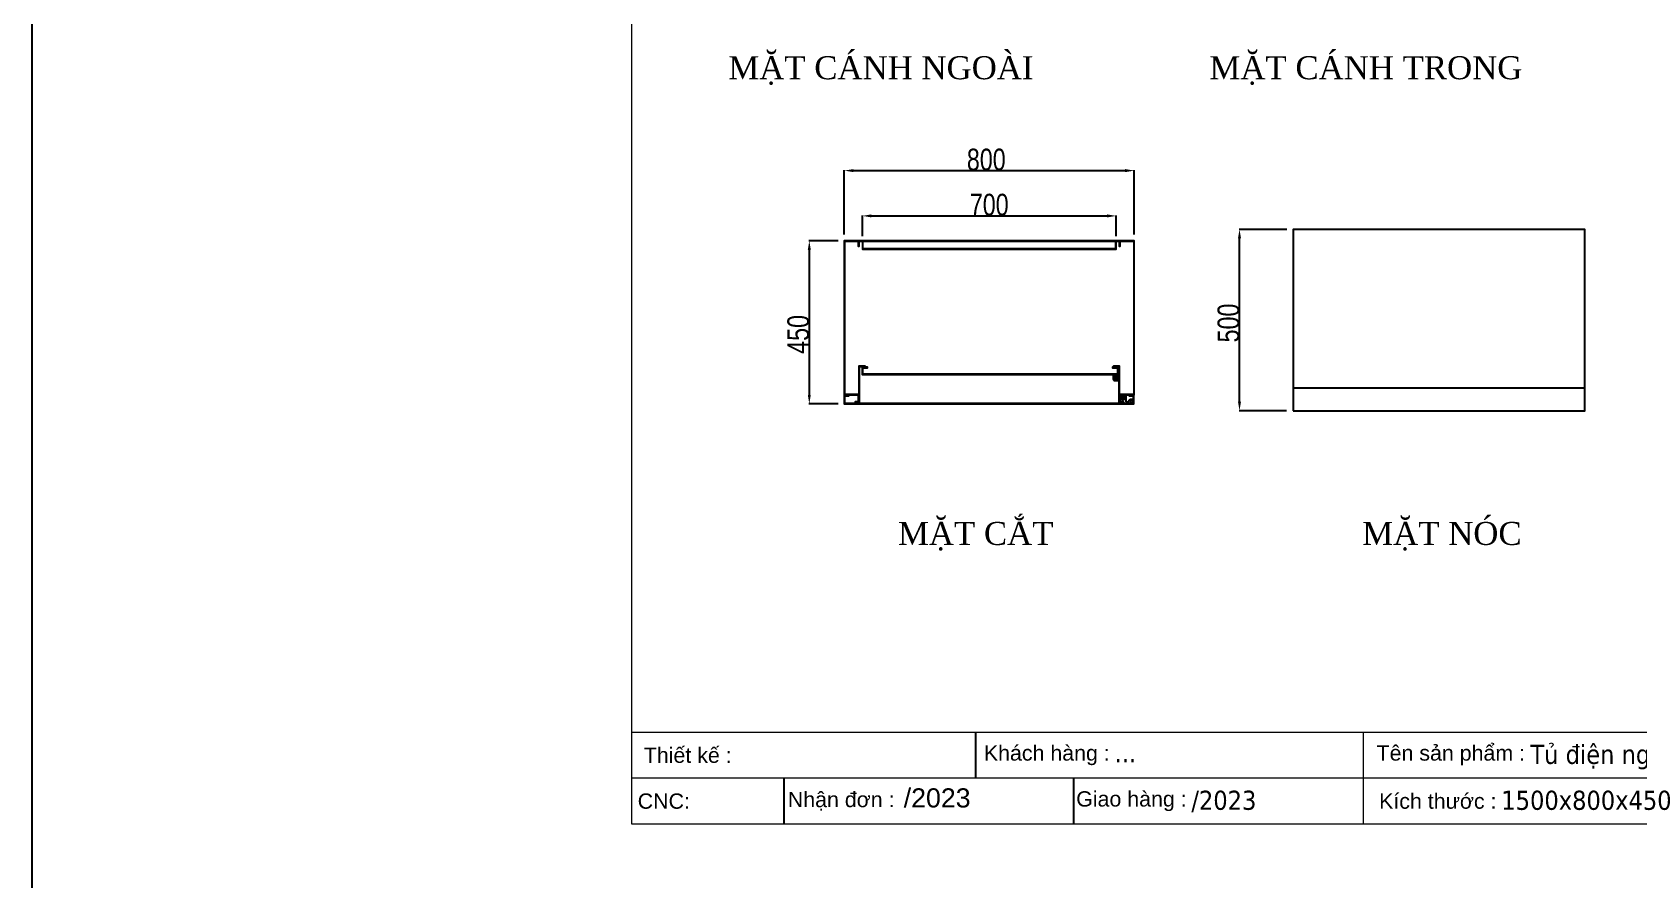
# Model space of a CAD drawing. Header units: inches. Extents: x 21 to 136330, y 8 to 58290.
# Drawn here: x 21 to 4454, y 31094 to 33432 of the extents above; entities that cross this region are included whole.
import ezdxf
from ezdxf.enums import TextEntityAlignment as Align

# ---------------------------------------------------------------- set-up
doc = ezdxf.new("R2010")
doc.units = ezdxf.units.IN
doc.header["$MEASUREMENT"] = 0
for name, color, linetype in [('0 KHUNG KT01', 7, 'Continuous'), ('1-EMC-ACESS', 4, 'Continuous'), ('@.0.DM. NÉT CHÍNH', 7, 'Continuous'), ('@.0.DM. NÉT CHÍNH @ 1', 7, 'Continuous'), ('@.DM. THIẾT BỊ', 7, 'Continuous')]:
    doc.layers.add(name, color=color, linetype=linetype)
doc.layers.add('0 TĂNG CỨNG', color=7, linetype='Continuous', lineweight=15)
doc.styles.add('ARIAL', font='arial.ttf')
doc.styles.add('roman', font='roman.shx', dxfattribs={"width": 0.8})
doc.styles.add('Tahoma (Input Text)', font='tahoma.ttf')
doc.dimstyles.new('Kích thước Duy Mạnh', dxfattribs={"dimtxt": 30, "dimasz": 25, "dimexe": 1.25, "dimexo": 20, "dimtad": 1, "dimdec": 1, "dimtxsty": 'roman', "dimcen": 2.5, "dimclrd": 8, "dimclre": 8, "dimclrt": 2, "dimadec": 0, "dimazin": 0, "dimtfac": 1, "dimtdec": 1, "dimtix": 1, "dimtmove": 0, "dimatfit": 3, "dimfxl": 1, "dimtfillclr": 1, "dimarcsym": 0})

# ---------------------------------------------------------------- blocks, each defined once
blk = doc.blocks.new('KHUNG KT1')
at = {"color": 7}
for p, q in [((7128, -4752), (0, -4752)), ((2294.1, -4752), (2294.1, -5040)), ((4848, -4896), (0, -4896))]:
    blk.add_line(p, q, dxfattribs=at)
blk.add_lwpolyline([(0, 0), (7128, 0), (7128, -5040), (0, -5040)], close=True, dxfattribs=at)
at = {"layer": '0 KHUNG KT01'}
for p, q in [((1077.9, -4752), (1077.9, -4896)), ((476.3, -4896), (476.3, -5040)), ((1385.1, -4896), (1385.1, -5040))]:
    blk.add_line(p, q, dxfattribs=at)
at = {"color": 2, "char_height": 48, "width": 2202.321, "attachment_point": 4, "style": 'ARIAL'}
for s, insert in [('  Tên sản phẩm :', (2299.1, -4824)), ('  Thiết kế :', (0, -4824)), ('  Khách hàng :', (1066.9, -4824)), ('  Nhận đơn :', (451.9, -4968)), ('  Giao hàng :', (1356.7, -4968)), ('CNC:', (18.2, -4968)), ('  Kích thước :', (2307, -4968))]:
    blk.add_mtext(s, dxfattribs=dict(at, insert=insert))
at = {"color": 1, "style": 'Tahoma (Input Text)', "flags": 8}
for tag, p in [('#03', (1514.7, -4846.3)), ('#01', (328.9, -4851.1)), ('#05', (2819, -4851.1)), ('#07', (4424, -4851.1)), ('#09', (5172.9, -4851.1)), ('#02', (189.8, -4995.1)), ('#04', (1755.3, -4995.1)), ('#06', (2727.8, -4995.1)), ('#08', (4382.7, -4995.1)), ('#10', (5172.9, -4995.1))]:
    blk.add_attdef(tag, p, '', height=60, dxfattribs=at)
blk.add_attdef('#11', text='', height=60, dxfattribs=at).set_placement((6996, -4961.6), align=Align.CENTER)
at = {"layer": '0 TĂNG CỨNG', "color": 1, "style": 'ARIAL'}
blk.add_attdef('#12', (852.8, -4987.6), '', height=60, dxfattribs=at)
blk = doc.blocks.new('*D508')
at = {"layer": '@.0.DM. NÉT CHÍNH', "color": 8, "lineweight": -2, "transparency": 16777216}
for p, q in [((2244.7, 32856.9), (2164.1, 32856.9)), ((2244.7, 32406.9), (2164.1, 32406.9))]:
    blk.add_line(p, q, dxfattribs=at)
at = {"layer": '@.0.DM. NÉT CHÍNH', "lineweight": -2, "transparency": 16777216}
blk.add_line((2165.3, 32831.9), (2165.3, 32431.9), dxfattribs=at)
at = {"layer": '@.0.DM. NÉT CHÍNH', "transparency": 16777216}
for points in [[(2161.2, 32831.9), (2169.5, 32831.9), (2165.3, 32856.9)], [(2161.2, 32431.9), (2169.5, 32431.9), (2165.3, 32406.9)]]:
    blk.add_solid(points, dxfattribs=at)
at = {"layer": 'Defpoints', "color": 0, "transparency": 16777216}
for p in [(2264.7, 32856.9), (2165.3, 32406.9), (2264.7, 32406.9)]:
    blk.add_point(p, dxfattribs=at)
at = {"layer": '@.0.DM. NÉT CHÍNH', "color": 2, "transparency": 16777216, "insert": (2104.7, 32545.2), "char_height": 60, "attachment_point": 1, "rotation": 90, "style": 'roman'}
blk.add_mtext('450', dxfattribs=at)
blk = doc.blocks.new('*D509')
at = {"layer": '@.0.DM. NÉT CHÍNH', "color": 8, "lineweight": -2, "transparency": 16777216}
for p, q in [((2261.7, 32873.9), (2261.7, 33051.7)), ((3061.7, 32873.9), (3061.7, 33051.7))]:
    blk.add_line(p, q, dxfattribs=at)
at = {"layer": '@.0.DM. NÉT CHÍNH', "lineweight": -2, "transparency": 16777216}
blk.add_line((2286.7, 33050.4), (3036.7, 33050.4), dxfattribs=at)
at = {"layer": '@.0.DM. NÉT CHÍNH', "transparency": 16777216}
for points in [[(2286.7, 33054.6), (2286.7, 33046.3), (2261.7, 33050.4)], [(3036.7, 33054.6), (3036.7, 33046.3), (3061.7, 33050.4)]]:
    blk.add_solid(points, dxfattribs=at)
at = {"layer": 'Defpoints', "color": 0, "transparency": 16777216}
for p in [(3061.7, 33050.4), (2261.7, 32853.9), (3061.7, 32853.9)]:
    blk.add_point(p, dxfattribs=at)
at = {"layer": '@.0.DM. NÉT CHÍNH', "color": 2, "transparency": 16777216, "insert": (2600, 33111), "char_height": 60, "attachment_point": 1, "style": 'roman'}
blk.add_mtext('800', dxfattribs=at)
blk = doc.blocks.new('*D492')
at = {"layer": '@.0.DM. NÉT CHÍNH', "color": 8, "lineweight": -2, "transparency": 16777216}
for p, q in [((3483.1, 32888.3), (3350.9, 32888.3)), ((3482.1, 32388.3), (3350.9, 32388.3))]:
    blk.add_line(p, q, dxfattribs=at)
at = {"layer": '@.0.DM. NÉT CHÍNH', "lineweight": -2, "transparency": 16777216}
blk.add_line((3352.1, 32413.3), (3352.1, 32863.3), dxfattribs=at)
at = {"layer": '@.0.DM. NÉT CHÍNH', "transparency": 16777216}
for points in [[(3348, 32863.3), (3356.3, 32863.3), (3352.1, 32888.3)], [(3348, 32413.3), (3356.3, 32413.3), (3352.1, 32388.3)]]:
    blk.add_solid(points, dxfattribs=at)
at = {"layer": 'Defpoints', "color": 0, "transparency": 16777216}
for p in [(3352.1, 32888.3), (3503.1, 32888.3), (3502.1, 32388.3)]:
    blk.add_point(p, dxfattribs=at)
at = {"layer": '@.0.DM. NÉT CHÍNH', "color": 2, "transparency": 16777216, "insert": (3291.5, 32576.6), "char_height": 60, "attachment_point": 1, "rotation": 90, "style": 'roman'}
blk.add_mtext('500', dxfattribs=at)
blk = doc.blocks.new('*D577')
at = {"layer": '@.0.DM. NÉT CHÍNH', "color": 8, "lineweight": -2, "transparency": 16777216}
for p, q in [((2311.7, 32869.3), (2311.7, 32926.7)), ((3011.7, 32869.3), (3011.7, 32926.7))]:
    blk.add_line(p, q, dxfattribs=at)
at = {"layer": '@.0.DM. NÉT CHÍNH', "lineweight": -2, "transparency": 16777216}
blk.add_line((2336.7, 32925.5), (2986.7, 32925.5), dxfattribs=at)
at = {"layer": '@.0.DM. NÉT CHÍNH', "transparency": 16777216}
for points in [[(2336.7, 32929.7), (2336.7, 32921.3), (2311.7, 32925.5)], [(2986.7, 32929.7), (2986.7, 32921.3), (3011.7, 32925.5)]]:
    blk.add_solid(points, dxfattribs=at)
at = {"layer": 'Defpoints', "color": 0, "transparency": 16777216}
for p in [(3011.7, 32925.5), (2311.7, 32849.3), (3011.7, 32849.3)]:
    blk.add_point(p, dxfattribs=at)
at = {"layer": '@.0.DM. NÉT CHÍNH', "color": 2, "transparency": 16777216, "insert": (2661.7, 32956.1), "char_height": 60, "attachment_point": 5, "style": 'roman'}
blk.add_mtext('700', dxfattribs=at)
blk = doc.blocks.new('HL011-1-4')
h = blk.add_hatch()
h.set_pattern_fill('ANSI31', color=2, scale=0.5, style=0)
h.set_pattern_definition([(45, (0, 0), (-1.12253, 1.12253), [])])
h.paths.add_polyline_path([(2.5, 0), (8.5, 0), (8.5, 12), (2.5, 12)])
at = {"color": 1}
for p, q in [((7, 23.5), (0, 10)), ((0, 0), (0, 10)), ((11, 0), (0, 0)), ((7, 23.5), (26, 23.5)), ((11, 0), (11, 19.5)), ((11, 19.5), (17, 19.5)), ((17, 19.5), (21.2, 13.9))]:
    blk.add_line(p, q, dxfattribs=at)
at = {"color": 2}
blk.add_lwpolyline([(2.5, 0), (2.5, 12), (8.5, 12), (8.5, 0)], dxfattribs=at)
at = {"color": 1}
blk.add_lwpolyline([(5.7, 21), (3, 21), (3, 23.5), (7, 23.5)], dxfattribs=at)
blk.add_circle((26, 17.5), 3.5, dxfattribs=at)
blk.add_arc((26, 17.5), 6, 216.8699, 90, dxfattribs=at)
blk = doc.blocks.new('BL012')
at = {"layer": '@.DM. THIẾT BỊ'}
h = blk.add_hatch(dxfattribs=at)
h.set_pattern_fill('ANSI31', color=2, scale=0.5, angle=90, style=0)
h.set_pattern_definition([(135, (23302.7808, 85186.7055), (1.122532015, 1.122532015), [])])
edge = h.paths.add_edge_path()
edge.add_line((-3, 0), (-3, 6))
edge.add_arc((-2, 6), 1, 90, 180, ccw=False)
edge.add_line((-2, 7), (2, 7))
edge.add_arc((2, 6), 1, 0, 90, ccw=False)
edge.add_line((3, 6), (3, 0))
edge.add_line((3, 0), (-3, 0))
at = {"layer": '@.DM. THIẾT BỊ', "color": 8}
for p, q in [((-0.7, 10.5), (0.7, 10.5)), ((0, 11.2), (0, 9.7))]:
    blk.add_line(p, q, dxfattribs=at)
at = {"layer": '@.DM. THIẾT BỊ', "color": 1}
blk.add_lwpolyline([(-6, 10.5), (-6, 0), (6, 0), (6, 10.5)], dxfattribs=at)
at = {"layer": '@.DM. THIẾT BỊ', "color": 2}
blk.add_lwpolyline([(-3, 0), (-3, 6, -0.414214), (-2, 7), (2, 7, -0.414214), (3, 6), (3, 0)], format="xyb", close=True, dxfattribs=at)
at = {"layer": '@.DM. THIẾT BỊ', "color": 1}
blk.add_circle((0, 10.5), 3, dxfattribs=at)
blk.add_circle((0, 10.5), 3, dxfattribs=at)
for start, end in [(0, 180), (300, 240)]:
    blk.add_arc((0, 10.5), 6, start, end, dxfattribs=at)

msp = doc.modelspace()

# ---------------------------------------------------------------- linework, layer by layer
at = {"layer": '@.0.DM. NÉT CHÍNH'}
for points in [[(21.3071, 50765.7719), (78952.3639, 50765.7719), (78952.3639, 8.4374), (21.3071, 8.4374)], [(2300.19, 32413.393), (2301.69, 32413.393), (2301.69, 32433.393), (2263.19, 32433.393), (2263.19, 32855.393), (2300.19, 32855.393), (2300.19, 32841.893), (2301.69, 32841.893), (2301.69, 32856.893), (2261.69, 32856.893), (2261.69, 32431.893), (2300.19, 32431.893)], [(2303.19, 32855.393), (3020.19, 32855.393), (3020.19, 32841.893), (3021.69, 32841.893), (3021.69, 32856.893), (2301.69, 32856.893), (2301.69, 32841.893), (2303.19, 32841.893)], [(3011.69, 32855.393), (3010.19, 32855.393), (3010.19, 32834.893), (2313.19, 32834.893), (2313.19, 32855.393), (2311.69, 32855.393), (2311.69, 32833.393), (3011.69, 32833.393)], [(3023.19, 32431.893), (3061.69, 32431.893), (3061.69, 32856.893), (3021.69, 32856.893), (3021.69, 32841.893), (3023.19, 32841.893), (3023.19, 32855.393), (3060.19, 32855.393), (3060.19, 32433.393), (3021.69, 32433.393), (3021.69, 32413.393), (3023.19, 32413.393)], [(3500.129, 32388.2967), (4305.129, 32388.2967), (4305.129, 32888.2991), (3500.129, 32888.2991)], [(2302.19, 32412.893), (2291.69, 32412.893), (2291.69, 32411.393), (2303.69, 32411.393), (2303.69, 32509.893), (2319.19, 32509.893), (2319.19, 32511.393), (2302.19, 32511.393)], [(2311.19, 32507.893), (2311.19, 32487.893), (3017.19, 32487.893), (3017.19, 32507.893), (3002.19, 32507.893), (3002.19, 32506.393), (3015.69, 32506.393), (3015.69, 32489.393), (2312.69, 32489.393), (2312.69, 32506.393), (2326.19, 32506.393), (2326.19, 32507.893)], [(3004.19, 32509.893), (3019.69, 32509.893), (3019.69, 32411.393), (3031.69, 32411.393), (3031.69, 32412.893), (3021.19, 32412.893), (3021.19, 32511.393), (3004.19, 32511.393)], [(3500.129, 32388.2967), (4305.129, 32388.2967), (4305.129, 32450.8564), (3500.129, 32450.8564)], [(3060.69, 32430.393), (3047.69, 32430.393), (3047.69, 32428.893), (3059.19, 32428.893), (3059.19, 32408.393), (2263.19, 32408.393), (2263.19, 32428.893), (2274.69, 32428.893), (2274.69, 32430.393), (2261.69, 32430.393), (2261.69, 32406.893), (3060.69, 32406.893)]]:
    msp.add_lwpolyline(points, close=True, dxfattribs=at)

# ---------------------------------------------------------------- block references
at = {"color": 8}
for p, rotation in [((3009.19, 32487.893), 180), ((3019.69, 32477.393), 90)]:
    msp.add_blockref('BL012', p, dxfattribs=dict(at, rotation=rotation))
at = {"color": 7, "xscale": -1, "rotation": 180}
msp.add_blockref('HL011-1-4', (3027.19, 32431.893), dxfattribs=at)
at = {"layer": '0 TĂNG CỨNG', "color": 1}
ref = msp.add_blockref('KHUNG KT1', (1675.9116, 35679.6427), dxfattribs=dict(at, xscale=0.8792977987369557, yscale=0.8792977987369557, zscale=0.8792977987369557))
ref.add_attrib('#12', '/2023', (2425.8203, 31294.0521), dxfattribs={"color": 1, "height": 52.75787, "style": 'ARIAL'})
ref.add_attrib('#03', '...', (3007.8001, 31418.2809), dxfattribs={"layer": '0', "color": 1, "height": 52.75787, "style": 'Tahoma (Input Text)'})
ref.add_attrib('#04', '/2023', (3219.3456, 31287.497), dxfattribs={"layer": '0', "color": 1, "height": 52.75787, "style": 'Tahoma (Input Text)'})
ref.add_attrib('#05', 'Tủ điện ngoài troi', (4154.6601, 31414.1159), dxfattribs={"layer": '0', "color": 1, "height": 52.757868, "style": 'Tahoma (Input Text)'})
ref.add_attrib('#06', '1500x800x450', (4074.4972, 31287.497), dxfattribs={"layer": '0', "color": 1, "height": 52.757868, "style": 'Tahoma (Input Text)'})

# ---------------------------------------------------------------- texts
at = {"layer": '1-EMC-ACESS', "color": 1, "linetype": 'ByBlock', "lineweight": -2, "char_height": 63.504, "width": 972.626469, "attachment_point": 2, "style": 'ARIAL'}
for s, insert in [('{\\fTimes New Roman|b0|i0|c0|p18;\\C7;MẶT CÁNH NGOÀI}', (2362.8356, 33365.9344)), ('{\\fTimes New Roman|b0|i0|c0|p18;\\C7;MẶT CÁNH TRONG}', (3700.9113, 33365.9344)), ('{\\fTimes New Roman|b0|i0|c0|p18;\\C7;MẶT CẮT}', (2624.4081, 32081.4986)), ('{\\fTimes New Roman|b0|i0|c0|p18;\\C7;MẶT NÓC}', (3910.5581, 32081.4986))]:
    msp.add_mtext(s, dxfattribs=dict(at, insert=insert))

# ---------------------------------------------------------------- dimensions: what is measured, and where the dimension line sits
at = {"layer": '@.0.DM. NÉT CHÍNH @ 1'}
for base, p1, p2, angle, picture, middle in [((3061.69, 33050.4186), (2261.69, 32853.893), (3061.69, 32853.893), 180, '*D509', (2661.69, 33050.4186)), ((2165.3219, 32406.893), (2264.69, 32856.893), (2264.69, 32406.893), 90, '*D508', (2165.3219, 32606.893)), ((3352.129, 32888.2991), (3502.129, 32388.2967), (3503.129, 32888.2991), 270, '*D492', (3352.129, 32638.2979))]:
    dim = msp.add_linear_dim(base=base, p1=p1, p2=p2, angle=angle, dimstyle='Kích thước Duy Mạnh', override={"dimscale": 1, "dimtxt": 60, "dimdec": 0, "dimclrd": 256, "dimtdec": 0, "dimtix": 1, "dimtofl": 0, "dimtmove": 0, "dimatfit": 1}, dxfattribs=at)
    dim.commit()
    dim.dimension.update_dxf_attribs({"geometry": picture, "text_midpoint": middle, "dimtype": 128})
at = {"layer": '@.0.DM. NÉT CHÍNH @ 1', "color": 6}
dim = msp.add_linear_dim(base=(3011.69, 32925.485), p1=(2311.69, 32849.2758), p2=(3011.69, 32849.2758), dimstyle='Kích thước Duy Mạnh', override={"dimscale": 1, "dimtxt": 60, "dimdec": 0, "dimclrd": 256, "dimtdec": 0, "dimtix": 1, "dimtofl": 1, "dimtmove": 0, "dimatfit": 3}, dxfattribs=at)
dim.commit()
dim.dimension.update_dxf_attribs({"geometry": '*D577', "text_midpoint": (2661.69, 32956.11)})

doc.saveas('drawing.dxf')
